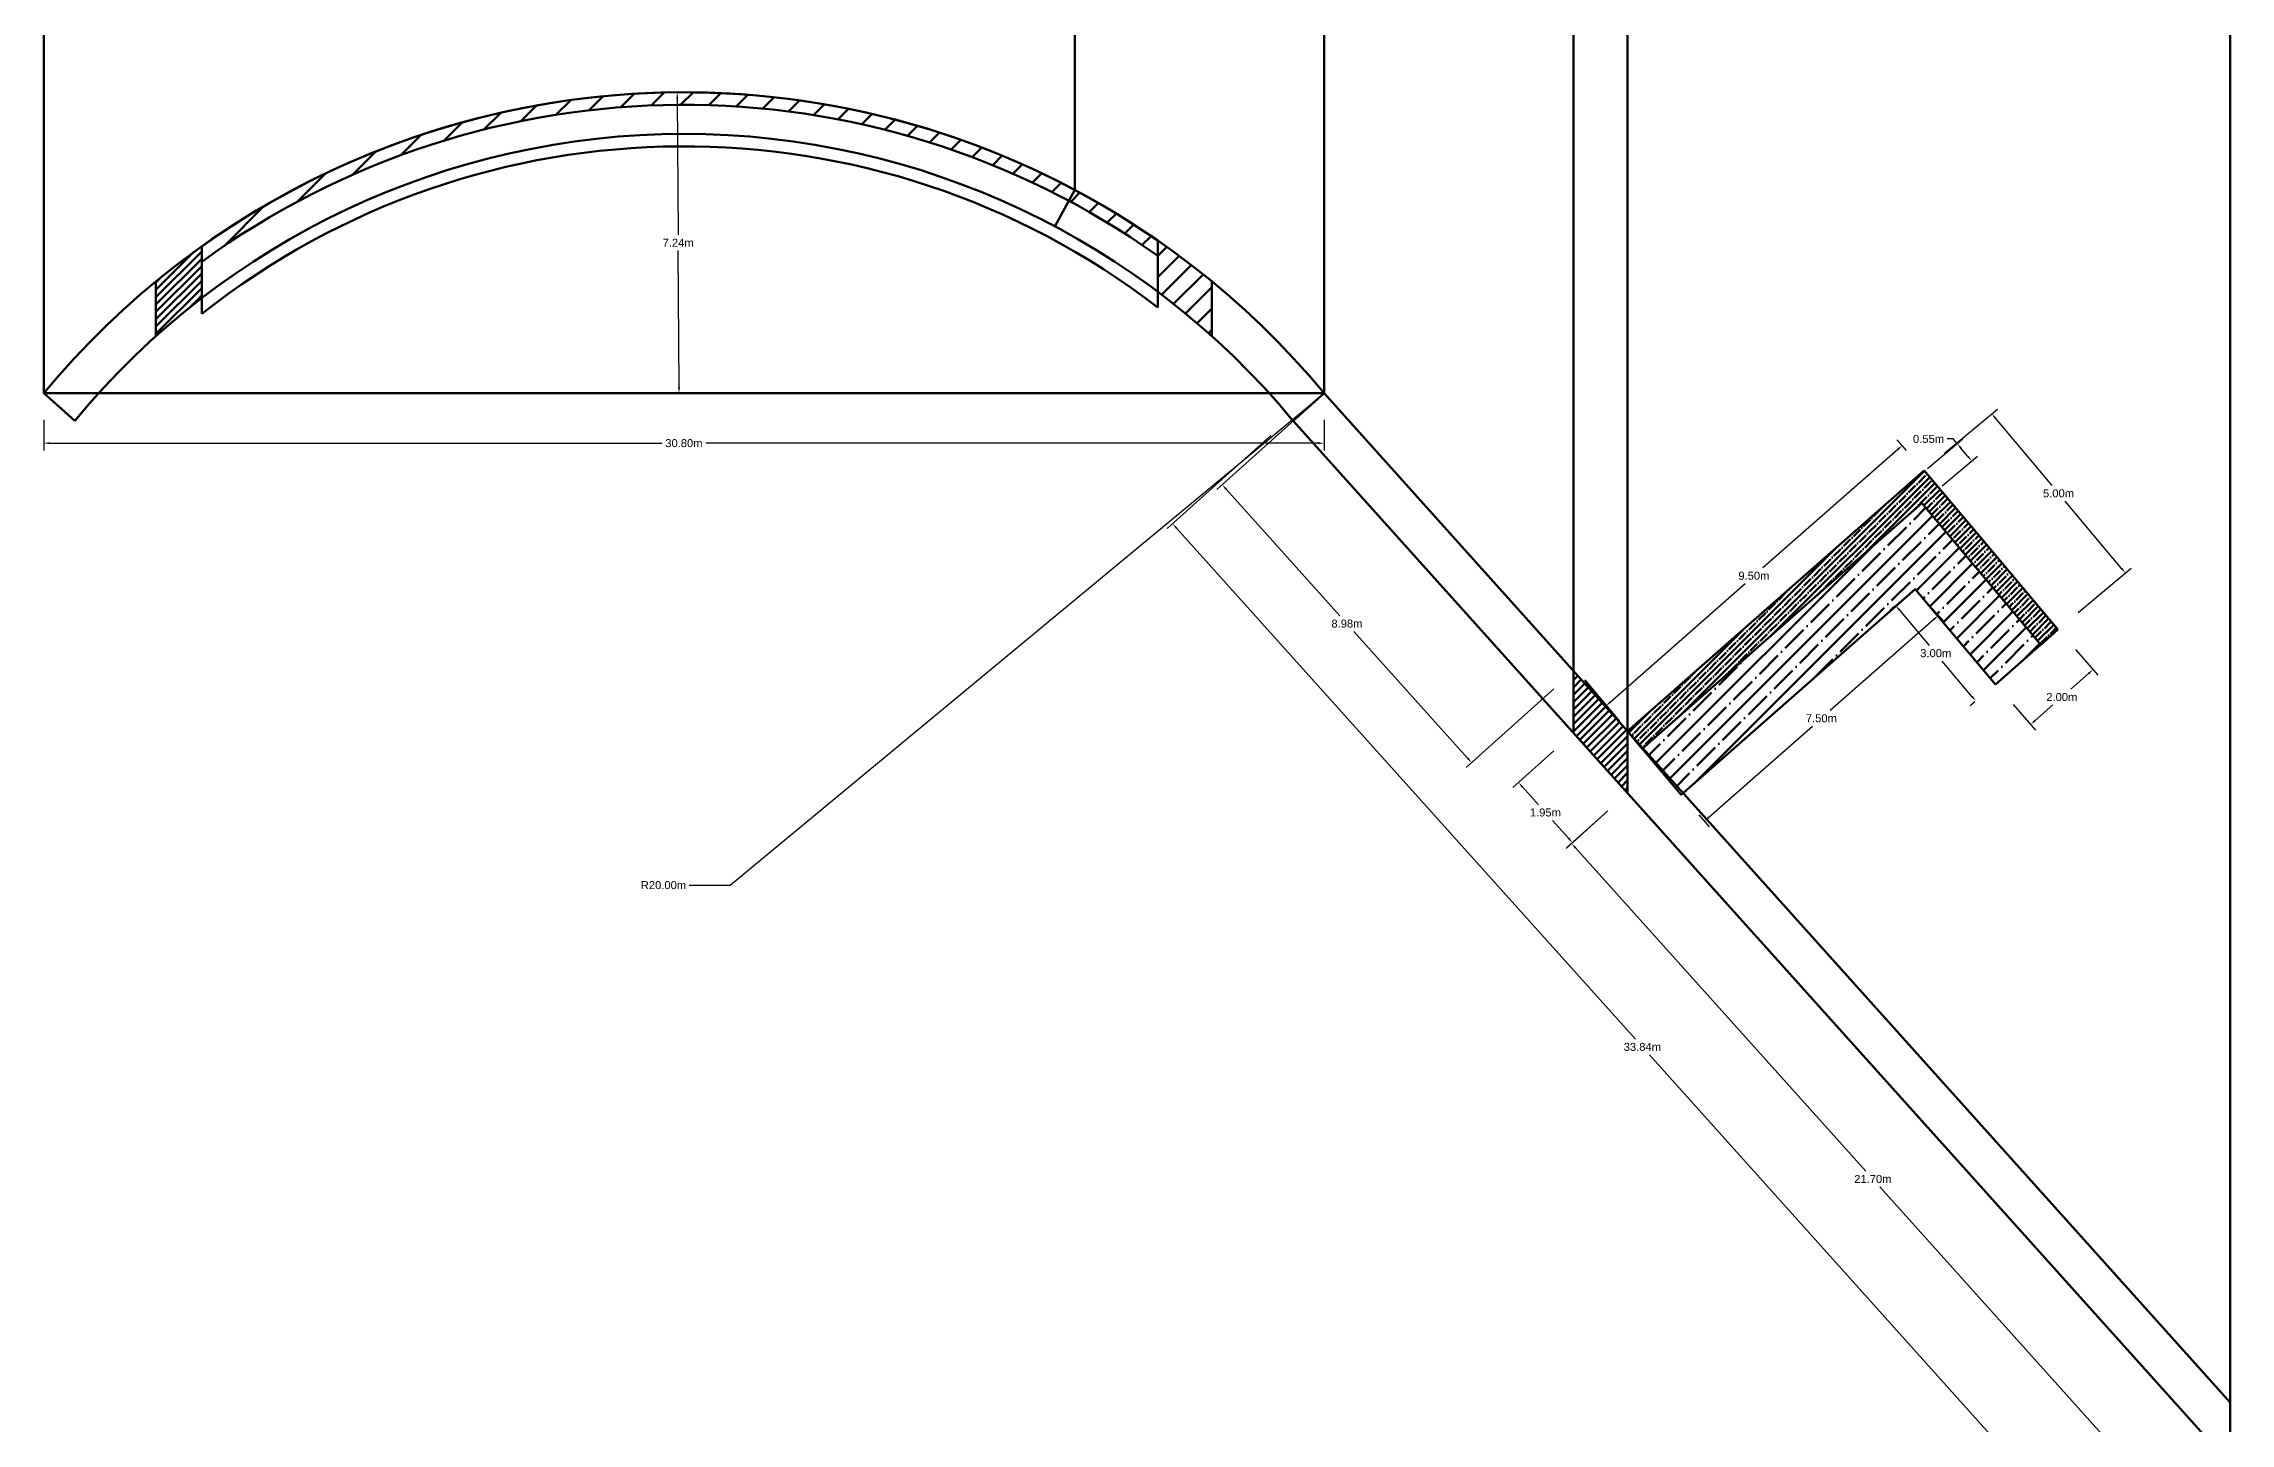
# Model space of a CAD drawing. Header units: metres. Extents: x -2 to 550, y -115 to 198.
# Drawn here: x 222.1 to 274.7, y 80.9 to 114.1 of the extents above; entities that cross this region are included whole.
import ezdxf

# ---------------------------------------------------------------- set-up
doc = ezdxf.new("R2010")
doc.units = ezdxf.units.M
doc.header["$MEASUREMENT"] = 0
doc.layers.add('ΦΡΑΓΜΑ', color=7, linetype='Continuous')
doc.styles.get("Standard").update_dxf_attribs({"font": 'arial.ttf'})
doc.dimstyles.get("Standard").update_dxf_attribs({"dimtxt": 0.1925, "dimasz": 0.1445, "dimexe": 0.1775, "dimexo": 0.642, "dimgap": 0.09, "dimtad": 0, "dimtih": 1, "dimtoh": 1, "dimrnd": 0.0005, "dimzin": 0, "dimdsep": 46, "dimtxsty": 'Standard', "dimcen": 0.09, "dimadec": 0, "dimazin": 0, "dimtfac": 1, "dimtofl": 0, "dimtmove": 0, "dimatfit": 3, "dimfxl": 1, "dimtolj": 1, "dimtzin": 0, "dimarcsym": 0})

# ---------------------------------------------------------------- blocks, each defined once
blk = doc.blocks.new('*D113')
at = {"layer": 'Defpoints', "color": 0, "lineweight": 100, "transparency": 16777216}
for p in [(237.408, 112.911), (237.414, 105.671), (237.453, 105.671)]:
    blk.add_point(p, dxfattribs=at)
at = {"layer": 'ΦΡΑΓΜΑ', "color": 0, "lineweight": -2, "transparency": 16777216}
for p, q in [((236.766, 112.907), (237.192, 112.91)), ((237.37, 112.766), (237.39, 109.479)), ((237.413, 105.816), (237.393, 109.105)), ((236.811, 105.667), (237.236, 105.67))]:
    blk.add_line(p, q, dxfattribs=at)
at = {"layer": 'ΦΡΑΓΜΑ', "color": 0, "lineweight": 100, "transparency": 16777216}
for points in [[(237.394, 112.766), (237.346, 112.766), (237.369, 112.911)], [(237.437, 105.816), (237.389, 105.815), (237.414, 105.671)]]:
    blk.add_solid(points, dxfattribs=at)
at = {"layer": 'ΦΡΑΓΜΑ', "color": 0, "lineweight": 100, "transparency": 16777216, "insert": (237.391, 109.292), "char_height": 0.1925, "attachment_point": 5}
blk.add_mtext('\\A1;7.24m', dxfattribs=at)
blk = doc.blocks.new('*D115')
at = {"layer": 'Defpoints', "color": 0, "lineweight": 100, "transparency": 16777216}
for p in [(222.13, 105.671), (252.93, 105.671), (252.93, 104.469)]:
    blk.add_point(p, dxfattribs=at)
at = {"layer": 'ΦΡΑΓΜΑ', "color": 0, "lineweight": -2, "transparency": 16777216}
for p, q in [((222.13, 105.029), (222.13, 104.291)), ((252.93, 105.029), (252.93, 104.291)), ((222.275, 104.469), (237.006, 104.469)), ((252.786, 104.469), (238.055, 104.469))]:
    blk.add_line(p, q, dxfattribs=at)
at = {"layer": 'ΦΡΑΓΜΑ', "color": 0, "lineweight": 100, "transparency": 16777216}
for points in [[(222.275, 104.493), (222.275, 104.444), (222.13, 104.469)], [(252.786, 104.493), (252.786, 104.444), (252.93, 104.469)]]:
    blk.add_solid(points, dxfattribs=at)
at = {"layer": 'ΦΡΑΓΜΑ', "color": 0, "lineweight": 100, "transparency": 16777216, "insert": (237.53, 104.469), "char_height": 0.1925, "attachment_point": 5}
blk.add_mtext('\\A1;30.80m', dxfattribs=at)
blk = doc.blocks.new('*D116')
at = {"layer": 'Defpoints', "color": 0, "lineweight": 100, "transparency": 16777216}
for p in [(252.93, 105.671), (237.53, 92.913)]:
    blk.add_point(p, dxfattribs=at)
at = {"layer": 'ΦΡΑΓΜΑ', "color": 0, "lineweight": -2, "transparency": 16777216}
for p, q in [((238.643, 93.834), (252.819, 105.579)), ((237.654, 93.834), (238.643, 93.834))]:
    blk.add_line(p, q, dxfattribs=at)
at = {"layer": 'ΦΡΑΓΜΑ', "color": 0, "lineweight": 100, "transparency": 16777216}
blk.add_solid([(252.804, 105.598), (252.835, 105.561), (252.93, 105.671)], dxfattribs=at)
at = {"layer": 'ΦΡΑΓΜΑ', "color": 0, "lineweight": 100, "transparency": 16777216, "insert": (237.038, 93.834), "char_height": 0.1925, "attachment_point": 5}
blk.add_mtext('\\A1;R20.00m', dxfattribs=at)
blk = doc.blocks.new('*D117')
at = {"layer": 'Defpoints', "color": 0, "lineweight": -2, "transparency": 16777216}
for p, q in [((267.573, 100.478), (267.825, 100.191)), ((267.599, 100.229), (265.106, 98.036)), ((262.184, 95.467), (264.677, 97.659)), ((261.94, 95.525), (262.193, 95.238))]:
    blk.add_line(p, q, dxfattribs=at)
at = {"layer": 'Defpoints', "color": 0, "lineweight": 100, "transparency": 16777216}
for p in [(267.149, 100.96), (267.708, 100.324), (261.516, 96.007)]:
    blk.add_point(p, dxfattribs=at)
for points in [[(267.583, 100.247), (267.615, 100.211), (267.708, 100.324)], [(262.168, 95.485), (262.2, 95.449), (262.075, 95.371)]]:
    blk.add_solid(points, dxfattribs=at)
at = {"layer": 'Defpoints', "color": 0, "lineweight": 100, "transparency": 16777216, "insert": (264.891, 97.848), "char_height": 0.1925, "attachment_point": 5}
blk.add_mtext('\\A1;7.50m', dxfattribs=at)
blk = doc.blocks.new('*D118')
at = {"layer": 'Defpoints', "color": 0, "lineweight": -2, "transparency": 16777216}
for p, q in [((266.727, 104.319), (263.482, 101.466)), ((266.941, 104.294), (266.718, 104.547)), ((259.81, 98.236), (263.054, 101.089)), ((259.807, 98.021), (259.584, 98.274))]:
    blk.add_line(p, q, dxfattribs=at)
at = {"layer": 'Defpoints', "color": 0, "lineweight": 100, "transparency": 16777216}
for p in [(266.835, 104.414), (267.365, 103.812), (260.23, 97.539)]:
    blk.add_point(p, dxfattribs=at)
for points in [[(266.711, 104.337), (266.743, 104.301), (266.835, 104.414)], [(259.794, 98.254), (259.825, 98.218), (259.701, 98.141)]]:
    blk.add_solid(points, dxfattribs=at)
at = {"layer": 'Defpoints', "color": 0, "lineweight": 100, "transparency": 16777216, "insert": (263.268, 101.278), "char_height": 0.1925, "attachment_point": 5}
blk.add_mtext('\\A1;9.50m', dxfattribs=at)
blk = doc.blocks.new('*D119')
at = {"layer": 'Defpoints', "color": 0, "lineweight": -2, "transparency": 16777216}
for p, q in [((267.443, 103.862), (268.292, 104.574)), ((267.797, 103.44), (268.646, 104.153)), ((268.063, 104.571), (267.919, 104.571)), ((268.156, 104.46), (268.063, 104.571)), ((268.417, 104.15), (268.249, 104.35))]:
    blk.add_line(p, q, dxfattribs=at)
at = {"layer": 'Defpoints', "color": 0, "lineweight": 100, "transparency": 16777216}
for p in [(268.156, 104.46), (266.952, 103.449), (267.305, 103.028)]:
    blk.add_point(p, dxfattribs=at)
for points in [[(268.268, 104.365), (268.231, 104.334), (268.156, 104.46)], [(268.436, 104.165), (268.399, 104.134), (268.51, 104.039)]]:
    blk.add_solid(points, dxfattribs=at)
at = {"layer": 'Defpoints', "color": 0, "lineweight": 100, "transparency": 16777216, "insert": (267.469, 104.571), "char_height": 0.1925, "attachment_point": 5}
blk.add_mtext('\\A1;0.55m', dxfattribs=at)
blk = doc.blocks.new('*D120')
at = {"layer": 'Defpoints', "color": 0, "lineweight": -2, "transparency": 16777216}
for p, q in [((267.856, 104.225), (269.125, 105.29)), ((269.082, 105.065), (270.438, 103.449)), ((272.111, 101.457), (270.755, 103.073)), ((271.071, 100.395), (272.34, 101.461))]:
    blk.add_line(p, q, dxfattribs=at)
at = {"layer": 'Defpoints', "color": 0, "lineweight": 100, "transparency": 16777216}
for p in [(267.365, 103.812), (272.204, 101.346), (270.58, 99.983)]:
    blk.add_point(p, dxfattribs=at)
for points in [[(269.1, 105.081), (269.063, 105.05), (268.989, 105.176)], [(272.129, 101.473), (272.093, 101.442), (272.204, 101.346)]]:
    blk.add_solid(points, dxfattribs=at)
at = {"layer": 'Defpoints', "color": 0, "lineweight": 100, "transparency": 16777216, "insert": (270.596, 103.261), "char_height": 0.1925, "attachment_point": 5}
blk.add_mtext('\\A1;5.00m', dxfattribs=at)
blk = doc.blocks.new('*D121')
at = {"layer": 'Defpoints', "color": 0, "lineweight": -2, "transparency": 16777216}
for p, q in [((271.004, 99.501), (271.543, 98.887)), ((271.317, 98.925), (270.889, 98.548)), ((269.502, 98.18), (270.041, 97.566)), ((270.033, 97.795), (270.461, 98.172))]:
    blk.add_line(p, q, dxfattribs=at)
at = {"layer": 'Defpoints', "color": 0, "lineweight": 100, "transparency": 16777216}
for p in [(270.58, 99.983), (269.078, 98.662), (269.924, 97.699)]:
    blk.add_point(p, dxfattribs=at)
for points in [[(271.302, 98.943), (271.333, 98.907), (271.426, 99.02)], [(270.017, 97.813), (270.048, 97.777), (269.924, 97.699)]]:
    blk.add_solid(points, dxfattribs=at)
at = {"layer": 'Defpoints', "color": 0, "lineweight": 100, "transparency": 16777216, "insert": (270.675, 98.36), "char_height": 0.1925, "attachment_point": 5}
blk.add_mtext('\\A1;2.00m', dxfattribs=at)
blk = doc.blocks.new('*D122')
at = {"layer": 'Defpoints', "color": 0, "lineweight": -2, "transparency": 16777216}
for p, q in [((266.657, 100.547), (266.542, 100.45)), ((266.77, 100.453), (267.484, 99.604)), ((268.514, 98.377), (267.8, 99.227)), ((268.586, 98.249), (268.471, 98.152))]:
    blk.add_line(p, q, dxfattribs=at)
at = {"layer": 'Defpoints', "color": 0, "lineweight": 100, "transparency": 16777216}
for p in [(267.149, 100.96), (269.078, 98.662), (268.607, 98.266)]:
    blk.add_point(p, dxfattribs=at)
for points in [[(266.789, 100.469), (266.752, 100.438), (266.678, 100.564)], [(268.532, 98.393), (268.495, 98.362), (268.607, 98.266)]]:
    blk.add_solid(points, dxfattribs=at)
at = {"layer": 'Defpoints', "color": 0, "lineweight": 100, "transparency": 16777216, "insert": (267.642, 99.415), "char_height": 0.1925, "attachment_point": 5}
blk.add_mtext('\\A1;3.00m', dxfattribs=at)
blk = doc.blocks.new('*D123')
at = {"layer": 'Defpoints', "color": 0, "lineweight": -2, "transparency": 16777216}
for p, q in [((252.453, 105.242), (250.346, 103.351)), ((250.574, 103.362), (253.309, 100.316)), ((256.381, 96.893), (253.647, 99.939)), ((258.453, 98.558), (256.346, 96.667))]:
    blk.add_line(p, q, dxfattribs=at)
at = {"layer": 'Defpoints', "color": 0, "lineweight": 100, "transparency": 16777216}
for p in [(252.93, 105.671), (258.93, 98.987), (256.478, 96.785)]:
    blk.add_point(p, dxfattribs=at)
for points in [[(250.592, 103.378), (250.556, 103.346), (250.478, 103.47)], [(256.399, 96.909), (256.363, 96.877), (256.478, 96.785)]]:
    blk.add_solid(points, dxfattribs=at)
at = {"layer": 'Defpoints', "color": 0, "lineweight": 100, "transparency": 16777216, "insert": (253.478, 100.127), "char_height": 0.1925, "attachment_point": 5}
blk.add_mtext('\\A1;8.98m', dxfattribs=at)
blk = doc.blocks.new('*D124')
at = {"layer": 'Defpoints', "color": 0, "lineweight": -2, "transparency": 16777216}
for p, q in [((258.453, 97.069), (257.471, 96.188)), ((257.7, 96.199), (258.084, 95.77)), ((258.807, 94.966), (258.422, 95.394)), ((259.753, 95.621), (258.771, 94.739))]:
    blk.add_line(p, q, dxfattribs=at)
at = {"layer": 'Defpoints', "color": 0, "lineweight": 100, "transparency": 16777216}
for p in [(258.93, 97.498), (260.23, 96.049), (258.903, 94.858)]:
    blk.add_point(p, dxfattribs=at)
for points in [[(257.718, 96.215), (257.682, 96.183), (257.603, 96.306)], [(258.825, 94.982), (258.789, 94.949), (258.903, 94.858)]]:
    blk.add_solid(points, dxfattribs=at)
at = {"layer": 'Defpoints', "color": 0, "lineweight": 100, "transparency": 16777216, "insert": (258.253, 95.582), "char_height": 0.1925, "attachment_point": 5}
blk.add_mtext('\\A1;1.95m', dxfattribs=at)
blk = doc.blocks.new('*D125')
at = {"layer": 'Defpoints', "color": 0, "lineweight": -2, "transparency": 16777216}
for p, q in [((259.753, 95.621), (258.749, 94.72)), ((258.978, 94.731), (265.96, 86.952)), ((273.281, 78.796), (266.299, 86.575)), ((274.249, 79.471), (273.246, 78.57))]:
    blk.add_line(p, q, dxfattribs=at)
at = {"layer": 'Defpoints', "color": 0, "lineweight": 100, "transparency": 16777216}
for p in [(260.23, 96.049), (274.727, 79.9), (273.378, 78.689)]:
    blk.add_point(p, dxfattribs=at)
for points in [[(258.996, 94.747), (258.96, 94.715), (258.881, 94.838)], [(273.299, 78.812), (273.263, 78.78), (273.378, 78.689)]]:
    blk.add_solid(points, dxfattribs=at)
at = {"layer": 'Defpoints', "color": 0, "lineweight": 100, "transparency": 16777216, "insert": (266.13, 86.764), "char_height": 0.1925, "attachment_point": 5}
blk.add_mtext('\\A1;21.70m', dxfattribs=at)
blk = doc.blocks.new('*D126')
at = {"layer": 'Defpoints', "color": 0, "lineweight": -2, "transparency": 16777216}
for p, q in [((251.645, 104.653), (249.151, 102.414)), ((249.38, 102.425), (260.416, 90.13)), ((271.791, 77.458), (260.754, 89.754)), ((274.249, 79.471), (271.755, 77.232))]:
    blk.add_line(p, q, dxfattribs=at)
at = {"layer": 'Defpoints', "color": 0, "lineweight": 100, "transparency": 16777216}
for p in [(252.123, 105.082), (249.283, 102.533), (274.727, 79.9)]:
    blk.add_point(p, dxfattribs=at)
for points in [[(249.397, 102.441), (249.362, 102.409), (249.283, 102.533)], [(271.809, 77.474), (271.773, 77.442), (271.887, 77.351)]]:
    blk.add_solid(points, dxfattribs=at)
at = {"layer": 'Defpoints', "color": 0, "lineweight": 100, "transparency": 16777216, "insert": (260.585, 89.942), "char_height": 0.1925, "attachment_point": 5}
blk.add_mtext('\\A1;33.84m', dxfattribs=at)

msp = doc.modelspace()

# ---------------------------------------------------------------- hatches: boundary and pattern name
at = {"layer": 'Defpoints', "lineweight": 100}
h = msp.add_hatch(dxfattribs=at)
h.set_pattern_fill('ANSI31', color=256, scale=3.9)
h.set_pattern_definition([(45, (213.78617, 31.72458), (-0.3447146, 0.3447146), [])])
h.paths.add_polyline_path([(248.93, 108.978), (248.93, 109.344, 0.316292), (225.93, 109.203), (225.93, 108.834, -0.322182)])
h = msp.add_hatch(dxfattribs=at)
h.set_pattern_fill('ANSI31', color=256)
h.paths.add_polyline_path([(225.93, 109.203, 0.017324), (224.83, 108.361), (224.83, 107.043, -0.018842), (225.93, 107.959)])
h.paths.add_polyline_path([(260.23, 97.539), (258.93, 98.987), (258.93, 97.498), (260.23, 96.049)])
h = msp.add_hatch(dxfattribs=at)
h.set_pattern_fill('ANSI31', color=256, scale=2.9)
h.paths.add_polyline_path([(248.93, 109.344), (248.93, 108.111, -0.022149), (250.23, 107.043), (250.23, 108.361, 0.020381)])
h = msp.add_hatch(dxfattribs=at)
h.set_pattern_fill('ANSI35', color=256, scale=0.77)
h.set_pattern_definition([(45, (-195.77848, 7.07887), (-0.136118055, 0.136118055), []), (45, (-195.64236, 7.07887), (-0.136118055, 0.136118055), [0.240625, -0.048125, 0, -0.048125])])
h.paths.add_polyline_path([(267.305, 103.028), (269.359, 100.582), (269.359, 101.437), (268.651, 102.28), (267.365, 103.812), (262.164, 99.239), (262.164, 98.506)])
h.paths.add_polyline_path([(262.164, 99.239), (260.23, 97.539), (260.584, 97.118), (262.164, 98.506)])
h.paths.add_polyline_path([(269.359, 101.437), (269.359, 100.582), (270.167, 99.62), (270.58, 99.983)])
h = msp.add_hatch(dxfattribs=at)
h.set_pattern_fill('ANSI35', color=256, scale=2)
h.set_pattern_definition([(45, (-195.7785, 7.07887), (-0.3535534, 0.3535534), []), (45, (-195.42493, 7.07887), (-0.3535534, 0.3535534), [0.625, -0.125, 0, -0.125])])
h.paths.add_polyline_path([(267.149, 100.96), (269.078, 98.662), (269.359, 98.909), (269.359, 100.582), (267.305, 103.028), (262.164, 98.506), (262.164, 96.576)])
h.paths.add_polyline_path([(262.164, 98.506), (260.584, 97.118), (261.516, 96.007), (262.164, 96.576)])
h.paths.add_polyline_path([(269.359, 100.582), (269.359, 98.909), (270.167, 99.62)])

# ---------------------------------------------------------------- linework, layer by layer
msp.add_line((252.93, 144.156), (252.93, 105.671), dxfattribs=at)
for points in [[(260.23, 144.171), (260.23, 96.049)], [(274.727, 144.213), (274.727, 81.389)], [(258.93, 140.906), (246.93, 140.906), (246.93, 110.564)], [(258.93, 140.906), (258.93, 97.498)], [(222.13, 138.506), (222.13, 105.671)], [(246.93, 110.564), (246.452, 109.686)], [(252.93, 105.671), (274.727, 81.389)], [(252.123, 105.082), (274.727, 79.9)], [(260.23, 97.539), (267.365, 103.812)], [(267.365, 103.812), (268.651, 102.28), (270.58, 99.983)], [(260.584, 97.118), (267.305, 103.028)], [(267.305, 103.028), (270.167, 99.62)], [(261.516, 96.007), (267.149, 100.96)], [(267.149, 100.96), (267.149, 100.96), (269.078, 98.662)], [(270.58, 99.983), (269.078, 98.662)], [(270.58, 99.983), (270.167, 99.62)], [(259.199, 98.767), (260.035, 97.771)], [(260.23, 97.539), (261.516, 96.007)], [(260.23, 97.539), (260.584, 97.118)], [(274.727, 79.9), (274.727, 81.389)]]:
    msp.add_lwpolyline(points, dxfattribs=at)
at = {"layer": 'ΦΡΑΓΜΑ', "lineweight": 100}
for points in [[(225.93, 107.959), (225.93, 109.203)], [(248.93, 108.111), (248.93, 109.344)], [(224.83, 107.043), (224.83, 108.361)], [(250.23, 107.043), (250.23, 108.361)], [(225.93, 107.959), (225.93, 107.579)], [(248.93, 108.111), (248.93, 107.735)], [(222.13, 105.671), (222.63, 105.23)], [(222.13, 105.671), (222.879, 105.009)], [(252.93, 105.671), (252.182, 105.009)], [(252.93, 105.671), (252.268, 105.085)]]:
    msp.add_lwpolyline(points, dxfattribs=at)
at = {"layer": 'ΦΡΑΓΜΑ', "lineweight": 100, "transparency": 33554546}
msp.add_lwpolyline([(222.13, 105.671), (252.93, 105.671)], dxfattribs=at)
at = {"layer": 'ΦΡΑΓΜΑ', "lineweight": 100}
for centre, radius, start, end in [((237.53, 92.913), 19.998, 39.6408, 140.3592), ((237.53, 92.913), 19.998, 55.2467, 125.4537), ((237.53, 92.911), 19.7, 54.6422, 126.0742), ((237.53, 92.911), 19, 39.5465, 140.4535), ((237.53, 92.911), 18.7, 52.4376, 128.3396)]:
    msp.add_arc(centre, radius, start, end, dxfattribs=at)

# ---------------------------------------------------------------- dimensions: what is measured, and where the dimension line sits
at = {"layer": 'Defpoints', "lineweight": 100}
for p1, p2, distance, picture, middle in [((252.93, 105.671), (258.93, 98.987), -3.296, '*D123', (253.478, 100.127)), ((267.365, 103.812), (270.58, 99.983), 2.121, '*D120', (270.596, 103.261)), ((274.727, 79.9), (252.123, 105.082), 3.816, '*D126', (260.585, 89.942)), ((267.305, 103.028), (266.952, 103.449), -1.573, '*D119', (267.469, 104.571)), ((260.23, 97.539), (267.365, 103.812), 0.802, '*D118', (263.268, 101.278)), ((261.516, 96.007), (267.149, 100.96), -0.846, '*D117', (264.891, 97.848)), ((267.149, 100.96), (269.078, 98.662), -0.615, '*D122', (267.642, 99.415)), ((270.58, 99.983), (269.078, 98.662), 1.282, '*D121', (270.675, 98.36)), ((258.93, 97.498), (260.23, 96.049), -1.784, '*D124', (258.253, 95.582)), ((260.23, 96.049), (274.727, 79.9), -1.813, '*D125', (266.13, 86.764))]:
    dim = msp.add_aligned_dim(p1=p1, p2=p2, distance=distance, dimstyle='Standard', override={"dimpost": 'm'}, dxfattribs=at)
    dim.commit()
    dim.dimension.update_dxf_attribs({"geometry": picture, "text_midpoint": middle})
at = {"layer": 'ΦΡΑΓΜΑ', "lineweight": 100}
dim = msp.add_linear_dim(base=(237.414, 105.671), p1=(237.408, 112.911), p2=(237.453, 105.671), angle=270.3502, dimstyle='Standard', override={"dimpost": 'm'}, dxfattribs=at)
dim.commit()
dim.dimension.update_dxf_attribs({"geometry": '*D113', "text_midpoint": (237.391, 109.292), "dimtype": 161})
dim = msp.add_linear_dim(base=(252.93, 104.469), p1=(222.13, 105.671), p2=(252.93, 105.671), dimstyle='Standard', override={"dimpost": 'm'}, dxfattribs=at)
dim.commit()
dim.dimension.update_dxf_attribs({"geometry": '*D115', "text_midpoint": (237.53, 104.469)})
dim = msp.add_radius_dim(center=(237.53, 92.913), mpoint=(252.93, 105.671), dimstyle='Standard', override={"dimpost": 'm'}, dxfattribs=at)
dim.commit()
dim.dimension.update_dxf_attribs({"geometry": '*D116', "text_midpoint": (237.038, 93.834), "dimtype": 164})

doc.saveas('drawing.dxf')
